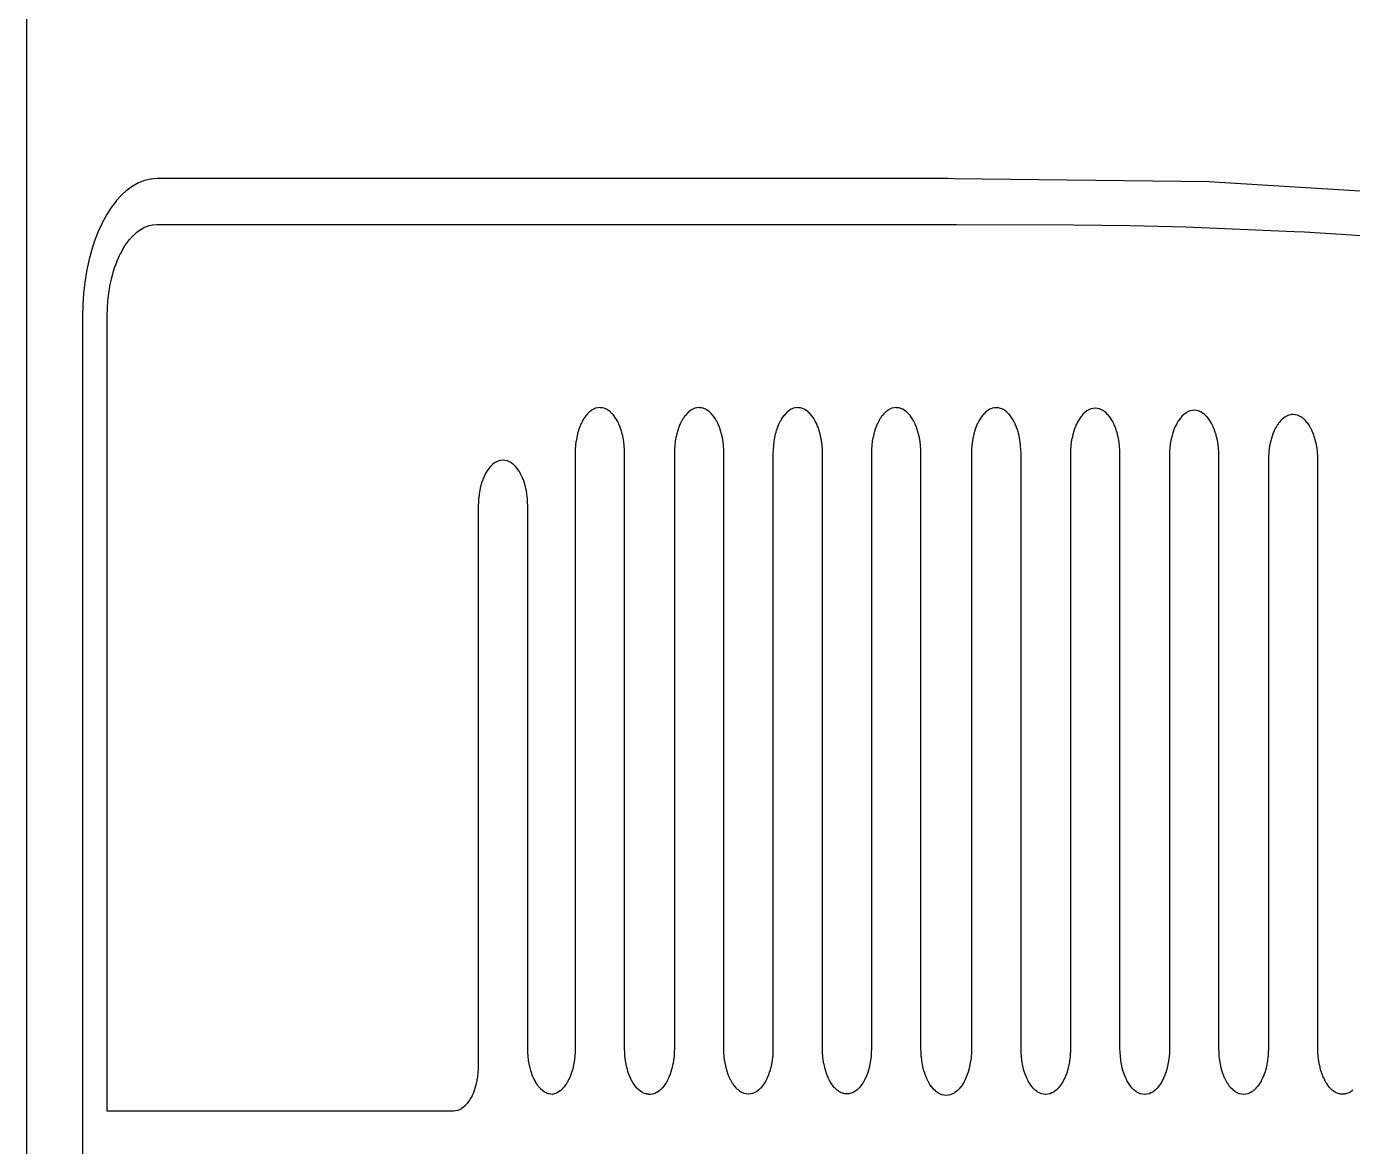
# Model space of a CAD drawing. Header units: millimetres. Extents: x -274 to 326, y -478 to 422.
# Drawn here: x -274 to -102, y 16.8 to 162.2 of the extents above; entities that cross this region are included whole.
import ezdxf

# ---------------------------------------------------------------- set-up
doc = ezdxf.new("R2010")
doc.units = ezdxf.units.MM
doc.layers.add('Default', color=7, linetype='Continuous')
doc.layers.add('Layer 01', color=12, linetype='Continuous', true_color=0xc80000)

msp = doc.modelspace()

# ---------------------------------------------------------------- linework, layer by layer
at = {"layer": 'Default'}
msp.add_lwpolyline([(-274, -478), (326, -478), (326, 422), (-274, 422)], close=True, dxfattribs=at)
at = {"layer": 'Layer 01'}
for points in [[(-93.21, 140.38), (-119.95, 142.02), (-120.56, 142.06), (-153.69, 142.45), (-154.46, 142.46), (-226.56, 142.46), (-228.22, 142.46), (-256.46, 142.46), (-257.11, 142.46), (-257.89, 142.4), (-257.91, 142.39), (-258.68, 142.22), (-258.7, 142.21), (-259.46, 141.92), (-259.48, 141.91), (-260.22, 141.5), (-260.24, 141.49), (-260.96, 140.97), (-260.98, 140.95), (-261.68, 140.32), (-261.69, 140.31), (-262.36, 139.57), (-262.38, 139.55), (-263.01, 138.71), (-263.03, 138.7), (-263.62, 137.76), (-263.63, 137.74), (-264.18, 136.72), (-264.2, 136.7), (-264.7, 135.6), (-264.71, 135.58), (-265.16, 134.4), (-265.17, 134.38), (-265.57, 133.14), (-265.58, 133.11), (-265.92, 131.82), (-265.93, 131.79), (-266.21, 130.44), (-266.22, 130.41), (-266.44, 129.03), (-266.45, 129), (-266.61, 127.59), (-266.61, 127.56), (-266.71, 126.13), (-266.71, 126.1), (-266.74, 124.66), (-266.74, 124.62), (-266.74, -84.54)], [(-101.9, 24.14), (-102.05, 24.02), (-102.06, 24.01), (-102.15, 23.94), (-102.3, 23.85), (-102.32, 23.84), (-102.42, 23.79), (-102.57, 23.72), (-102.58, 23.72), (-102.69, 23.68), (-102.83, 23.64), (-102.85, 23.63), (-102.97, 23.61), (-103.11, 23.59), (-103.12, 23.59), (-103.25, 23.59), (-103.38, 23.59), (-103.39, 23.59), (-103.53, 23.61), (-103.65, 23.63), (-103.67, 23.64), (-103.81, 23.68), (-103.92, 23.72), (-103.93, 23.72), (-104.08, 23.79), (-104.18, 23.84), (-104.2, 23.85), (-104.35, 23.94), (-104.44, 24.01), (-104.45, 24.02), (-104.6, 24.14), (-104.69, 24.22), (-104.7, 24.23), (-104.85, 24.38), (-104.93, 24.46), (-104.94, 24.48), (-105.09, 24.66), (-105.15, 24.74), (-105.16, 24.76), (-105.31, 24.97), (-105.36, 25.06), (-105.38, 25.08), (-105.52, 25.32), (-105.53, 25.35), (-105.57, 25.43), (-105.7, 25.71), (-105.71, 25.73), (-105.75, 25.81), (-105.87, 26.12), (-105.88, 26.14), (-105.91, 26.22), (-106.02, 26.55), (-106.03, 26.58), (-106.05, 26.65), (-106.15, 27.01), (-106.16, 27.04), (-106.17, 27.1), (-106.26, 27.49), (-106.27, 27.52), (-106.27, 27.57), (-106.34, 27.98), (-106.35, 28.01), (-106.35, 28.05), (-106.41, 28.49), (-106.41, 28.52), (-106.41, 28.54), (-106.44, 29), (-106.44, 29.03), (-106.44, 29.04), (-106.45, 29.52), (-106.45, 33.89), (-106.45, 105.9), (-106.47, 106.39), (-106.47, 106.42), (-106.5, 106.91), (-106.5, 106.93), (-106.56, 107.41), (-106.56, 107.44), (-106.64, 107.91), (-106.65, 107.94), (-106.75, 108.39), (-106.75, 108.41), (-106.88, 108.85), (-106.88, 108.87), (-107.03, 109.29), (-107.03, 109.31), (-107.19, 109.7), (-107.2, 109.72), (-107.38, 110.08), (-107.39, 110.11), (-107.59, 110.44), (-107.6, 110.46), (-107.81, 110.75), (-107.82, 110.77), (-108.05, 111.03), (-108.06, 111.05), (-108.29, 111.28), (-108.31, 111.29), (-108.55, 111.48), (-108.57, 111.49), (-108.82, 111.64), (-108.83, 111.64), (-109.09, 111.75), (-109.11, 111.76), (-109.37, 111.82), (-109.38, 111.82), (-109.65, 111.85), (-109.66, 111.85), (-109.93, 111.83), (-109.94, 111.82), (-110.21, 111.76), (-110.22, 111.76), (-110.48, 111.65), (-110.49, 111.64), (-110.75, 111.5), (-110.76, 111.49), (-111.01, 111.3), (-111.02, 111.29), (-111.25, 111.06), (-111.27, 111.05), (-111.49, 110.79), (-111.5, 110.77), (-111.71, 110.47), (-111.73, 110.46), (-111.92, 110.13), (-111.93, 110.11), (-112.11, 109.75), (-112.12, 109.72), (-112.28, 109.34), (-112.29, 109.31), (-112.43, 108.9), (-112.44, 108.87), (-112.57, 108.44), (-112.57, 108.41), (-112.67, 107.96), (-112.68, 107.94), (-112.76, 107.47), (-112.76, 107.44), (-112.82, 106.96), (-112.82, 106.93), (-112.86, 106.45), (-112.86, 106.42), (-112.87, 105.93), (-112.87, 105.9), (-112.87, 101.53), (-112.87, 29.52), (-112.87, 29.49), (-112.89, 29), (-112.89, 28.97), (-112.92, 28.49), (-112.93, 28.46), (-112.98, 27.98), (-112.99, 27.95), (-113.07, 27.49), (-113.07, 27.46), (-113.17, 27.01), (-113.18, 26.98), (-113.3, 26.55), (-113.31, 26.52), (-113.45, 26.11), (-113.46, 26.09), (-113.62, 25.7), (-113.63, 25.68), (-113.81, 25.32), (-113.82, 25.3), (-114.02, 24.97), (-114.03, 24.95), (-114.24, 24.65), (-114.26, 24.64), (-114.48, 24.37), (-114.49, 24.36), (-114.73, 24.13), (-114.74, 24.12), (-114.98, 23.93), (-115, 23.93), (-115.25, 23.78), (-115.27, 23.77), (-115.52, 23.67), (-115.54, 23.66), (-115.8, 23.6), (-115.82, 23.6), (-116.08, 23.58), (-116.1, 23.58), (-116.36, 23.6), (-116.38, 23.6), (-116.64, 23.67), (-116.65, 23.67), (-116.91, 23.78), (-116.93, 23.79), (-117.18, 23.93), (-117.19, 23.95), (-117.44, 24.13), (-117.45, 24.15), (-117.69, 24.37), (-117.7, 24.39), (-117.92, 24.65), (-117.94, 24.67), (-118.14, 24.97), (-118.16, 24.99), (-118.35, 25.32), (-118.36, 25.34), (-118.54, 25.7), (-118.55, 25.72), (-118.71, 26.11), (-118.72, 26.14), (-118.86, 26.55), (-118.87, 26.57), (-118.99, 27.01), (-119, 27.03), (-119.1, 27.49), (-119.1, 27.51), (-119.18, 27.98), (-119.18, 28.01), (-119.24, 28.49), (-119.24, 28.52), (-119.28, 29), (-119.28, 29.03), (-119.29, 29.52), (-119.29, 33.93), (-119.29, 106.45), (-119.3, 106.94), (-119.3, 106.97), (-119.34, 107.45), (-119.34, 107.48), (-119.4, 107.96), (-119.4, 107.99), (-119.48, 108.45), (-119.48, 108.48), (-119.59, 108.93), (-119.59, 108.96), (-119.71, 109.39), (-119.72, 109.42), (-119.86, 109.83), (-119.87, 109.86), (-120.03, 110.25), (-120.04, 110.27), (-120.22, 110.63), (-120.23, 110.65), (-120.43, 110.98), (-120.44, 111), (-120.65, 111.3), (-120.66, 111.32), (-120.88, 111.58), (-120.9, 111.6), (-121.13, 111.82), (-121.14, 111.84), (-121.39, 112.02), (-121.4, 112.03), (-121.65, 112.18), (-121.67, 112.19), (-121.93, 112.3), (-121.94, 112.3), (-122.2, 112.37), (-122.22, 112.37), (-122.48, 112.39), (-122.5, 112.39), (-122.76, 112.37), (-122.78, 112.37), (-123.04, 112.31), (-123.06, 112.3), (-123.32, 112.2), (-123.33, 112.19), (-123.58, 112.04), (-123.6, 112.03), (-123.84, 111.85), (-123.86, 111.84), (-124.09, 111.61), (-124.11, 111.6), (-124.33, 111.33), (-124.34, 111.32), (-124.55, 111.02), (-124.56, 111), (-124.76, 110.67), (-124.77, 110.65), (-124.95, 110.29), (-124.96, 110.27), (-125.12, 109.88), (-125.13, 109.86), (-125.27, 109.45), (-125.28, 109.42), (-125.4, 108.99), (-125.41, 108.96), (-125.51, 108.51), (-125.52, 108.48), (-125.6, 108.02), (-125.6, 107.99), (-125.66, 107.51), (-125.66, 107.48), (-125.7, 107), (-125.7, 106.97), (-125.71, 106.48), (-125.71, 106.45), (-125.71, 102.04), (-125.71, 29.52), (-125.71, 29.49), (-125.72, 29), (-125.72, 28.97), (-125.76, 28.49), (-125.76, 28.46), (-125.82, 27.98), (-125.82, 27.95), (-125.9, 27.49), (-125.91, 27.46), (-126.01, 27.01), (-126.02, 26.98), (-126.14, 26.55), (-126.15, 26.52), (-126.29, 26.11), (-126.3, 26.08), (-126.46, 25.7), (-126.47, 25.68), (-126.65, 25.31), (-126.66, 25.29), (-126.86, 24.96), (-126.87, 24.95), (-127.08, 24.65), (-127.09, 24.63), (-127.32, 24.37), (-127.33, 24.36), (-127.56, 24.13), (-127.58, 24.12), (-127.82, 23.93), (-127.84, 23.92), (-128.09, 23.78), (-128.11, 23.77), (-128.36, 23.66), (-128.38, 23.66), (-128.64, 23.6), (-128.66, 23.59), (-128.92, 23.57), (-128.94, 23.57), (-129.2, 23.6), (-129.22, 23.6), (-129.48, 23.66), (-129.49, 23.67), (-129.75, 23.78), (-129.77, 23.78), (-130.02, 23.93), (-130.03, 23.94), (-130.28, 24.13), (-130.29, 24.14), (-130.53, 24.37), (-130.54, 24.39), (-130.76, 24.65), (-130.77, 24.67), (-130.98, 24.96), (-131, 24.98), (-131.19, 25.31), (-131.2, 25.34), (-131.38, 25.7), (-131.39, 25.72), (-131.55, 26.11), (-131.56, 26.13), (-131.7, 26.55), (-131.71, 26.57), (-131.83, 27.01), (-131.84, 27.03), (-131.94, 27.49), (-131.94, 27.51), (-132.02, 27.98), (-132.03, 28.01), (-132.08, 28.49), (-132.08, 28.52), (-132.12, 29), (-132.12, 29.03), (-132.13, 29.52), (-132.13, 33.94), (-132.13, 106.71), (-132.14, 107.2), (-132.14, 107.23), (-132.18, 107.72), (-132.18, 107.75), (-132.24, 108.22), (-132.24, 108.25), (-132.32, 108.72), (-132.32, 108.75), (-132.43, 109.2), (-132.43, 109.23), (-132.55, 109.66), (-132.56, 109.69), (-132.7, 110.1), (-132.71, 110.12), (-132.87, 110.51), (-132.88, 110.54), (-133.06, 110.9), (-133.07, 110.92), (-133.27, 111.25), (-133.28, 111.27), (-133.49, 111.57), (-133.5, 111.58), (-133.72, 111.85), (-133.74, 111.86), (-133.97, 112.09), (-133.98, 112.1), (-134.23, 112.29), (-134.24, 112.3), (-134.5, 112.45), (-134.51, 112.46), (-134.77, 112.56), (-134.78, 112.57), (-135.05, 112.63), (-135.06, 112.64), (-135.33, 112.66), (-135.34, 112.66), (-135.6, 112.64), (-135.62, 112.64), (-135.88, 112.57), (-135.9, 112.57), (-136.16, 112.46), (-136.17, 112.46), (-136.42, 112.31), (-136.44, 112.3), (-136.68, 112.11), (-136.7, 112.1), (-136.93, 111.88), (-136.95, 111.86), (-137.17, 111.6), (-137.18, 111.58), (-137.39, 111.29), (-137.4, 111.27), (-137.6, 110.94), (-137.61, 110.92), (-137.79, 110.56), (-137.8, 110.54), (-137.96, 110.15), (-137.97, 110.12), (-138.11, 109.71), (-138.12, 109.69), (-138.24, 109.25), (-138.25, 109.23), (-138.35, 108.77), (-138.36, 108.75), (-138.44, 108.28), (-138.44, 108.25), (-138.5, 107.78), (-138.5, 107.75), (-138.54, 107.26), (-138.54, 107.23), (-138.55, 106.74), (-138.55, 106.71), (-138.55, 102.29), (-138.55, 29.52), (-138.55, 29.49), (-138.56, 29), (-138.57, 28.97), (-138.6, 28.49), (-138.6, 28.46), (-138.66, 27.98), (-138.67, 27.95), (-138.74, 27.49), (-138.75, 27.46), (-138.85, 27.01), (-138.86, 26.98), (-138.98, 26.55), (-138.99, 26.52), (-139.13, 26.11), (-139.14, 26.09), (-139.3, 25.7), (-139.31, 25.68), (-139.49, 25.31), (-139.5, 25.29), (-139.7, 24.96), (-139.71, 24.95), (-139.92, 24.65), (-139.93, 24.63), (-140.16, 24.37), (-140.17, 24.36), (-140.4, 24.13), (-140.42, 24.12), (-140.66, 23.93), (-140.68, 23.92), (-140.93, 23.78), (-140.95, 23.77), (-141.2, 23.66), (-141.22, 23.66), (-141.48, 23.6), (-141.5, 23.6), (-141.76, 23.57), (-141.78, 23.58), (-142.04, 23.6), (-142.06, 23.6), (-142.32, 23.66), (-142.33, 23.67), (-142.59, 23.78), (-142.61, 23.79), (-142.86, 23.93), (-142.87, 23.94), (-143.12, 24.13), (-143.13, 24.14), (-143.37, 24.37), (-143.38, 24.39), (-143.6, 24.65), (-143.62, 24.67), (-143.82, 24.96), (-143.84, 24.98), (-144.03, 25.31), (-144.04, 25.34), (-144.22, 25.7), (-144.23, 25.72), (-144.39, 26.11), (-144.4, 26.13), (-144.54, 26.55), (-144.55, 26.57), (-144.67, 27.01), (-144.68, 27.03), (-144.78, 27.49), (-144.78, 27.51), (-144.86, 27.98), (-144.87, 28.01), (-144.92, 28.49), (-144.92, 28.52), (-144.96, 29), (-144.96, 29.03), (-144.97, 29.52), (-144.97, 33.95), (-144.97, 106.79), (-144.98, 107.28), (-144.98, 107.31), (-145.02, 107.79), (-145.02, 107.82), (-145.08, 108.3), (-145.08, 108.33), (-145.16, 108.79), (-145.16, 108.82), (-145.27, 109.27), (-145.27, 109.3), (-145.39, 109.73), (-145.4, 109.76), (-145.54, 110.17), (-145.55, 110.2), (-145.71, 110.59), (-145.72, 110.61), (-145.9, 110.97), (-145.91, 110.99), (-146.11, 111.32), (-146.12, 111.34), (-146.33, 111.64), (-146.34, 111.66), (-146.56, 111.92), (-146.58, 111.94), (-146.81, 112.16), (-146.82, 112.18), (-147.07, 112.36), (-147.08, 112.37), (-147.33, 112.52), (-147.35, 112.53), (-147.61, 112.64), (-147.62, 112.64), (-147.89, 112.71), (-147.9, 112.71), (-148.16, 112.73), (-148.18, 112.73), (-148.44, 112.71), (-148.46, 112.71), (-148.72, 112.65), (-148.74, 112.64), (-149, 112.54), (-149.01, 112.53), (-149.26, 112.38), (-149.28, 112.37), (-149.52, 112.19), (-149.54, 112.18), (-149.77, 111.95), (-149.79, 111.94), (-150.01, 111.67), (-150.02, 111.66), (-150.23, 111.36), (-150.24, 111.34), (-150.44, 111.01), (-150.45, 110.99), (-150.63, 110.63), (-150.64, 110.61), (-150.8, 110.22), (-150.81, 110.2), (-150.95, 109.79), (-150.96, 109.76), (-151.08, 109.33), (-151.09, 109.3), (-151.19, 108.85), (-151.2, 108.82), (-151.28, 108.36), (-151.28, 108.33), (-151.34, 107.85), (-151.34, 107.82), (-151.38, 107.34), (-151.38, 107.31), (-151.39, 106.82), (-151.39, 106.79), (-151.39, 102.36), (-151.39, 29.52), (-151.39, 29.49), (-151.4, 28.99), (-151.41, 28.96), (-151.44, 28.46), (-151.44, 28.43), (-151.5, 27.95), (-151.51, 27.92), (-151.59, 27.44), (-151.59, 27.41), (-151.7, 26.95), (-151.71, 26.92), (-151.83, 26.48), (-151.84, 26.45), (-151.98, 26.03), (-151.99, 26.01), (-152.16, 25.61), (-152.17, 25.59), (-152.35, 25.22), (-152.36, 25.2), (-152.56, 24.86), (-152.58, 24.84), (-152.79, 24.54), (-152.8, 24.52), (-153.03, 24.26), (-153.05, 24.24), (-153.29, 24.01), (-153.3, 24), (-153.55, 23.81), (-153.57, 23.8), (-153.82, 23.65), (-153.84, 23.64), (-154.1, 23.53), (-154.12, 23.53), (-154.39, 23.46), (-154.4, 23.46), (-154.67, 23.44), (-154.69, 23.44), (-154.96, 23.46), (-154.97, 23.47), (-155.24, 23.53), (-155.26, 23.54), (-155.52, 23.65), (-155.54, 23.66), (-155.8, 23.81), (-155.81, 23.82), (-156.06, 24.01), (-156.07, 24.02), (-156.31, 24.26), (-156.33, 24.27), (-156.56, 24.54), (-156.57, 24.56), (-156.78, 24.86), (-156.79, 24.88), (-156.99, 25.22), (-157, 25.24), (-157.19, 25.61), (-157.2, 25.64), (-157.36, 26.03), (-157.37, 26.06), (-157.51, 26.48), (-157.52, 26.51), (-157.65, 26.95), (-157.65, 26.98), (-157.76, 27.44), (-157.76, 27.47), (-157.84, 27.95), (-157.85, 27.98), (-157.9, 28.46), (-157.91, 28.49), (-157.94, 28.99), (-157.94, 29.02), (-157.95, 29.52), (-157.95, 33.95), (-157.95, 106.79), (-157.97, 107.28), (-157.97, 107.31), (-158, 107.79), (-158, 107.82), (-158.06, 108.3), (-158.06, 108.33), (-158.14, 108.8), (-158.15, 108.82), (-158.25, 109.28), (-158.26, 109.3), (-158.38, 109.74), (-158.38, 109.76), (-158.53, 110.18), (-158.53, 110.2), (-158.7, 110.59), (-158.71, 110.61), (-158.88, 110.97), (-158.89, 110.99), (-159.09, 111.32), (-159.1, 111.34), (-159.31, 111.64), (-159.32, 111.66), (-159.55, 111.92), (-159.56, 111.94), (-159.79, 112.16), (-159.81, 112.18), (-160.05, 112.37), (-160.07, 112.38), (-160.32, 112.52), (-160.33, 112.53), (-160.59, 112.64), (-160.61, 112.65), (-160.87, 112.71), (-160.88, 112.71), (-161.15, 112.73), (-161.16, 112.74), (-161.43, 112.71), (-161.44, 112.71), (-161.71, 112.65), (-161.72, 112.65), (-161.98, 112.54), (-162, 112.53), (-162.25, 112.39), (-162.26, 112.38), (-162.51, 112.19), (-162.52, 112.18), (-162.75, 111.95), (-162.77, 111.94), (-162.99, 111.68), (-163.01, 111.66), (-163.21, 111.36), (-163.23, 111.34), (-163.42, 111.01), (-163.43, 110.99), (-163.61, 110.63), (-163.62, 110.61), (-163.78, 110.22), (-163.79, 110.2), (-163.94, 109.79), (-163.94, 109.76), (-164.07, 109.33), (-164.07, 109.3), (-164.17, 108.85), (-164.18, 108.82), (-164.26, 108.36), (-164.26, 108.33), (-164.32, 107.85), (-164.33, 107.82), (-164.36, 107.34), (-164.36, 107.31), (-164.37, 106.82), (-164.37, 106.79), (-164.37, 102.36), (-164.37, 29.52), (-164.37, 29.49), (-164.39, 29.01), (-164.39, 28.98), (-164.42, 28.5), (-164.43, 28.47), (-164.48, 28), (-164.49, 27.97), (-164.57, 27.51), (-164.57, 27.48), (-164.67, 27.03), (-164.68, 27.01), (-164.8, 26.58), (-164.81, 26.55), (-164.95, 26.14), (-164.96, 26.12), (-165.12, 25.74), (-165.13, 25.72), (-165.3, 25.36), (-165.32, 25.34), (-165.51, 25.01), (-165.52, 25), (-165.73, 24.7), (-165.74, 24.68), (-165.96, 24.42), (-165.98, 24.41), (-166.21, 24.19), (-166.22, 24.18), (-166.46, 23.99), (-166.48, 23.98), (-166.73, 23.84), (-166.74, 23.83), (-167, 23.73), (-167.01, 23.72), (-167.27, 23.66), (-167.29, 23.66), (-167.55, 23.64), (-167.57, 23.64), (-167.83, 23.66), (-167.84, 23.66), (-168.1, 23.73), (-168.12, 23.73), (-168.37, 23.84), (-168.39, 23.85), (-168.64, 23.99), (-168.65, 24), (-168.89, 24.19), (-168.91, 24.2), (-169.14, 24.42), (-169.15, 24.44), (-169.37, 24.7), (-169.38, 24.72), (-169.59, 25.01), (-169.6, 25.03), (-169.8, 25.36), (-169.81, 25.38), (-169.98, 25.74), (-169.99, 25.76), (-170.15, 26.14), (-170.16, 26.17), (-170.3, 26.58), (-170.31, 26.6), (-170.43, 27.03), (-170.43, 27.06), (-170.53, 27.51), (-170.54, 27.53), (-170.62, 28), (-170.62, 28.02), (-170.68, 28.5), (-170.68, 28.53), (-170.71, 29.01), (-170.71, 29.04), (-170.73, 29.52), (-170.73, 33.95), (-170.73, 106.79), (-170.74, 107.28), (-170.74, 107.31), (-170.77, 107.79), (-170.77, 107.82), (-170.83, 108.3), (-170.84, 108.33), (-170.91, 108.8), (-170.92, 108.82), (-171.02, 109.28), (-171.03, 109.3), (-171.15, 109.74), (-171.16, 109.76), (-171.3, 110.18), (-171.31, 110.2), (-171.47, 110.59), (-171.48, 110.61), (-171.66, 110.97), (-171.67, 110.99), (-171.86, 111.32), (-171.87, 111.34), (-172.08, 111.64), (-172.09, 111.66), (-172.32, 111.92), (-172.33, 111.94), (-172.57, 112.16), (-172.58, 112.18), (-172.82, 112.37), (-172.84, 112.38), (-173.09, 112.52), (-173.11, 112.53), (-173.36, 112.64), (-173.38, 112.65), (-173.64, 112.71), (-173.66, 112.71), (-173.92, 112.73), (-173.94, 112.74), (-174.2, 112.71), (-174.22, 112.71), (-174.48, 112.65), (-174.49, 112.65), (-174.75, 112.54), (-174.77, 112.53), (-175.02, 112.39), (-175.03, 112.38), (-175.28, 112.19), (-175.29, 112.18), (-175.53, 111.95), (-175.54, 111.94), (-175.76, 111.68), (-175.78, 111.66), (-175.99, 111.36), (-176, 111.34), (-176.19, 111.01), (-176.21, 110.99), (-176.38, 110.63), (-176.39, 110.61), (-176.56, 110.22), (-176.57, 110.2), (-176.71, 109.79), (-176.72, 109.76), (-176.84, 109.33), (-176.85, 109.3), (-176.95, 108.85), (-176.95, 108.82), (-177.03, 108.36), (-177.04, 108.33), (-177.09, 107.85), (-177.1, 107.82), (-177.13, 107.34), (-177.13, 107.31), (-177.15, 106.82), (-177.15, 106.79), (-177.15, 102.36), (-177.15, 29.52), (-177.15, 29.49), (-177.16, 29), (-177.16, 28.97), (-177.19, 28.49), (-177.2, 28.46), (-177.25, 27.99), (-177.26, 27.96), (-177.34, 27.5), (-177.34, 27.47), (-177.44, 27.02), (-177.45, 27), (-177.57, 26.57), (-177.58, 26.54), (-177.72, 26.13), (-177.73, 26.11), (-177.89, 25.72), (-177.9, 25.7), (-178.08, 25.34), (-178.09, 25.32), (-178.28, 24.99), (-178.3, 24.98), (-178.51, 24.68), (-178.52, 24.67), (-178.74, 24.4), (-178.75, 24.39), (-178.99, 24.17), (-179, 24.16), (-179.24, 23.97), (-179.26, 23.96), (-179.51, 23.81), (-179.52, 23.81), (-179.78, 23.7), (-179.8, 23.7), (-180.06, 23.64), (-180.07, 23.63), (-180.33, 23.61), (-180.35, 23.61), (-180.61, 23.64), (-180.63, 23.64), (-180.89, 23.7), (-180.9, 23.71), (-181.16, 23.81), (-181.18, 23.82), (-181.43, 23.97), (-181.44, 23.98), (-181.68, 24.17), (-181.7, 24.18), (-181.93, 24.4), (-181.94, 24.42), (-182.16, 24.68), (-182.18, 24.7), (-182.38, 24.99), (-182.4, 25.01), (-182.59, 25.34), (-182.6, 25.36), (-182.78, 25.72), (-182.79, 25.75), (-182.95, 26.13), (-182.96, 26.16), (-183.1, 26.57), (-183.1, 26.59), (-183.22, 27.02), (-183.23, 27.05), (-183.33, 27.5), (-183.34, 27.53), (-183.41, 27.99), (-183.42, 28.02), (-183.48, 28.49), (-183.48, 28.52), (-183.51, 29), (-183.51, 29.03), (-183.52, 29.52), (-183.52, 33.95), (-183.52, 106.79), (-183.54, 107.28), (-183.54, 107.31), (-183.57, 107.79), (-183.57, 107.82), (-183.63, 108.3), (-183.63, 108.33), (-183.71, 108.8), (-183.72, 108.82), (-183.82, 109.28), (-183.82, 109.3), (-183.95, 109.74), (-183.95, 109.76), (-184.1, 110.18), (-184.1, 110.2), (-184.26, 110.59), (-184.27, 110.61), (-184.45, 110.97), (-184.46, 110.99), (-184.66, 111.32), (-184.67, 111.34), (-184.88, 111.64), (-184.89, 111.66), (-185.11, 111.92), (-185.13, 111.94), (-185.36, 112.16), (-185.38, 112.18), (-185.62, 112.37), (-185.64, 112.38), (-185.89, 112.52), (-185.9, 112.53), (-186.16, 112.64), (-186.18, 112.65), (-186.44, 112.71), (-186.45, 112.71), (-186.72, 112.73), (-186.73, 112.74), (-187, 112.71), (-187.01, 112.71), (-187.27, 112.65), (-187.29, 112.65), (-187.55, 112.54), (-187.56, 112.53), (-187.82, 112.39), (-187.83, 112.38), (-188.07, 112.19), (-188.09, 112.18), (-188.32, 111.95), (-188.34, 111.94), (-188.56, 111.68), (-188.57, 111.66), (-188.78, 111.36), (-188.8, 111.34), (-188.99, 111.01), (-189, 110.99), (-189.18, 110.63), (-189.19, 110.61), (-189.35, 110.22), (-189.36, 110.2), (-189.5, 109.79), (-189.51, 109.76), (-189.63, 109.33), (-189.64, 109.3), (-189.74, 108.85), (-189.75, 108.82), (-189.83, 108.36), (-189.83, 108.33), (-189.89, 107.85), (-189.89, 107.82), (-189.93, 107.34), (-189.93, 107.31), (-189.94, 106.82), (-189.94, 106.79), (-189.94, 102.36), (-189.94, 29.52), (-189.95, 29.1), (-189.95, 29.07), (-189.95, 29.01), (-189.98, 28.59), (-189.99, 28.56), (-189.99, 28.51), (-190.04, 28.08), (-190.04, 28.06), (-190.05, 28.02), (-190.12, 27.59), (-190.12, 27.57), (-190.13, 27.54), (-190.22, 27.12), (-190.22, 27.09), (-190.23, 27.07), (-190.34, 26.66), (-190.35, 26.63), (-190.35, 26.62), (-190.48, 26.22), (-190.49, 26.19), (-190.65, 25.81), (-190.66, 25.78), (-190.83, 25.42), (-190.84, 25.4), (-191.02, 25.07), (-191.03, 25.05), (-191.05, 25.04), (-191.05, 25.03), (-191.25, 24.74), (-191.26, 24.72), (-191.27, 24.71), (-191.47, 24.45), (-191.49, 24.44), (-191.5, 24.42), (-191.71, 24.21), (-191.72, 24.2), (-191.74, 24.18), (-191.96, 24), (-191.97, 23.99), (-192, 23.97), (-192.22, 23.83), (-192.23, 23.83), (-192.26, 23.81), (-192.48, 23.71), (-192.5, 23.7), (-192.53, 23.69), (-192.75, 23.62), (-192.76, 23.62), (-192.8, 23.61), (-193.02, 23.58), (-193.04, 23.58), (-193.08, 23.58), (-193.29, 23.58), (-193.31, 23.58), (-193.35, 23.59), (-193.57, 23.62), (-193.58, 23.63), (-193.63, 23.64), (-193.83, 23.71), (-194.04, 23.8), (-194.06, 23.81), (-194.1, 23.83), (-194.31, 23.96), (-194.32, 23.97), (-194.36, 24), (-194.56, 24.16), (-194.58, 24.17), (-194.61, 24.2), (-194.81, 24.4), (-194.82, 24.41), (-194.85, 24.44), (-195.04, 24.68), (-195.05, 24.69), (-195.08, 24.72), (-195.26, 24.99), (-195.27, 25.01), (-195.29, 25.04), (-195.46, 25.34), (-195.47, 25.36), (-195.49, 25.39), (-195.65, 25.71), (-195.66, 25.74), (-195.67, 25.77), (-195.82, 26.12), (-195.83, 26.14), (-195.84, 26.17), (-195.97, 26.55), (-195.98, 26.58), (-195.98, 26.61), (-196.09, 27.01), (-196.1, 27.03), (-196.11, 27.06), (-196.2, 27.48), (-196.21, 27.51), (-196.21, 27.53), (-196.29, 27.97), (-196.29, 28), (-196.29, 28.01), (-196.35, 28.48), (-196.35, 28.51), (-196.38, 28.98), (-196.38, 29.01), (-196.4, 29.49), (-196.4, 29.52), (-196.4, 33.95), (-196.4, 106.79), (-196.41, 107.28), (-196.41, 107.31), (-196.44, 107.79), (-196.45, 107.82), (-196.5, 108.3), (-196.51, 108.33), (-196.59, 108.8), (-196.59, 108.82), (-196.69, 109.28), (-196.7, 109.3), (-196.82, 109.74), (-196.83, 109.76), (-196.97, 110.18), (-196.98, 110.2), (-197.14, 110.59), (-197.15, 110.61), (-197.33, 110.97), (-197.34, 110.99), (-197.53, 111.32), (-197.54, 111.34), (-197.75, 111.64), (-197.77, 111.66), (-197.99, 111.92), (-198, 111.94), (-198.24, 112.16), (-198.25, 112.18), (-198.49, 112.37), (-198.51, 112.38), (-198.76, 112.52), (-198.78, 112.53), (-199.03, 112.64), (-199.05, 112.65), (-199.31, 112.71), (-199.33, 112.71), (-199.59, 112.73), (-199.61, 112.74), (-199.87, 112.71), (-199.89, 112.71), (-200.15, 112.65), (-200.16, 112.65), (-200.42, 112.54), (-200.44, 112.53), (-200.69, 112.39), (-200.7, 112.38), (-200.95, 112.19), (-200.96, 112.18), (-201.2, 111.95), (-201.21, 111.94), (-201.43, 111.68), (-201.45, 111.66), (-201.66, 111.36), (-201.67, 111.34), (-201.86, 111.01), (-201.88, 110.99), (-202.05, 110.63), (-202.07, 110.61), (-202.23, 110.22), (-202.24, 110.2), (-202.38, 109.79), (-202.39, 109.76), (-202.51, 109.33), (-202.52, 109.3), (-202.62, 108.85), (-202.62, 108.82), (-202.7, 108.36), (-202.71, 108.33), (-202.76, 107.85), (-202.77, 107.82), (-202.8, 107.34), (-202.8, 107.31), (-202.82, 106.82), (-202.82, 106.79), (-202.82, 102.36), (-202.82, 29.52), (-202.82, 29.12), (-202.82, 29.09), (-202.83, 29.03), (-202.85, 28.62), (-202.85, 28.59), (-202.86, 28.54), (-202.9, 28.13), (-202.91, 28.11), (-202.91, 28.06), (-202.98, 27.65), (-202.98, 27.63), (-202.99, 27.59), (-203.07, 27.19), (-203.07, 27.16), (-203.08, 27.13), (-203.18, 26.74), (-203.19, 26.71), (-203.2, 26.68), (-203.32, 26.3), (-203.33, 26.28), (-203.47, 25.9), (-203.48, 25.87), (-203.65, 25.51), (-203.66, 25.49), (-203.83, 25.16), (-203.84, 25.14), (-204.04, 24.83), (-204.05, 24.81), (-204.26, 24.54), (-204.27, 24.52), (-204.49, 24.28), (-204.5, 24.27), (-204.73, 24.06), (-204.74, 24.05), (-204.96, 23.89), (-204.98, 23.88), (-204.99, 23.87), (-205.01, 23.86), (-205.23, 23.74), (-205.25, 23.73), (-205.27, 23.72), (-205.49, 23.64), (-205.51, 23.63), (-205.53, 23.63), (-205.76, 23.57), (-205.98, 23.59), (-205.99, 23.59), (-206.03, 23.6), (-206.24, 23.64), (-206.26, 23.65), (-206.31, 23.66), (-206.51, 23.74), (-206.52, 23.75), (-206.59, 23.78), (-206.76, 23.88), (-206.78, 23.89), (-206.85, 23.93), (-207.01, 24.05), (-207.03, 24.06), (-207.11, 24.13), (-207.26, 24.26), (-207.27, 24.28), (-207.36, 24.37), (-207.49, 24.51), (-207.5, 24.53), (-207.6, 24.65), (-207.71, 24.8), (-207.72, 24.82), (-207.82, 24.97), (-207.91, 25.12), (-207.92, 25.14), (-208.02, 25.32), (-208.1, 25.46), (-208.11, 25.49), (-208.21, 25.7), (-208.28, 25.84), (-208.29, 25.86), (-208.38, 26.11), (-208.43, 26.24), (-208.44, 26.27), (-208.53, 26.55), (-208.57, 26.67), (-208.58, 26.69), (-208.66, 27.01), (-208.67, 27.03), (-208.7, 27.14), (-208.77, 27.49), (-208.78, 27.51), (-208.79, 27.6), (-208.86, 27.98), (-208.86, 28.01), (-208.87, 28.08), (-208.92, 28.49), (-208.92, 28.52), (-208.92, 28.56), (-208.95, 29), (-208.95, 29.03), (-208.95, 29.05), (-208.96, 29.52), (-208.96, 33.55), (-208.96, 99.97), (-208.98, 100.45), (-208.98, 100.48), (-209.01, 100.97), (-209.01, 101), (-209.07, 101.48), (-209.07, 101.5), (-209.15, 101.97), (-209.16, 102), (-209.26, 102.45), (-209.27, 102.48), (-209.39, 102.91), (-209.4, 102.94), (-209.54, 103.35), (-209.55, 103.38), (-209.71, 103.76), (-209.72, 103.79), (-209.89, 104.15), (-209.91, 104.17), (-210.1, 104.5), (-210.11, 104.52), (-210.32, 104.82), (-210.33, 104.84), (-210.56, 105.1), (-210.57, 105.11), (-210.8, 105.34), (-210.82, 105.35), (-211.06, 105.54), (-211.08, 105.55), (-211.33, 105.7), (-211.34, 105.71), (-211.6, 105.81), (-211.62, 105.82), (-211.88, 105.88), (-211.9, 105.89), (-212.16, 105.91), (-212.17, 105.91), (-212.44, 105.89), (-212.45, 105.89), (-212.72, 105.82), (-212.73, 105.82), (-212.99, 105.71), (-213.01, 105.71), (-213.26, 105.56), (-213.27, 105.55), (-213.52, 105.36), (-213.53, 105.35), (-213.77, 105.13), (-213.78, 105.11), (-214, 104.85), (-214.02, 104.84), (-214.23, 104.54), (-214.24, 104.52), (-214.43, 104.19), (-214.44, 104.17), (-214.62, 103.81), (-214.63, 103.79), (-214.79, 103.4), (-214.8, 103.38), (-214.95, 102.96), (-214.95, 102.94), (-215.08, 102.5), (-215.08, 102.48), (-215.18, 102.03), (-215.19, 102), (-215.27, 101.53), (-215.28, 101.5), (-215.33, 101.03), (-215.34, 101), (-215.37, 100.51), (-215.37, 100.48), (-215.38, 100), (-215.38, 99.97), (-215.38, 96.1), (-215.38, 27.35), (-215.39, 27.33), (-215.4, 26.86), (-215.4, 26.84), (-215.43, 26.38), (-215.43, 26.35), (-215.48, 25.9), (-215.49, 25.87), (-215.56, 25.42), (-215.56, 25.4), (-215.65, 24.97), (-215.66, 24.94), (-215.77, 24.53), (-215.78, 24.5), (-215.91, 24.1), (-215.92, 24.08), (-216.06, 23.7), (-216.07, 23.68), (-216.23, 23.33), (-216.24, 23.31), (-216.42, 22.98), (-216.43, 22.96), (-216.62, 22.66), (-216.64, 22.65), (-216.84, 22.38), (-216.85, 22.36), (-217.07, 22.13), (-217.08, 22.11), (-217.3, 21.91), (-217.32, 21.9), (-217.55, 21.73), (-217.57, 21.72), (-217.81, 21.59), (-217.82, 21.59), (-218.07, 21.49), (-218.08, 21.49), (-218.33, 21.43), (-218.34, 21.43), (-218.59, 21.41), (-221.17, 21.41), (-263.53, 21.41), (-263.53, 119), (-263.53, 124.62), (-263.53, 124.67), (-263.51, 125.61), (-263.51, 125.65), (-263.44, 126.58), (-263.44, 126.63), (-263.33, 127.54), (-263.33, 127.59), (-263.18, 128.48), (-263.17, 128.53), (-262.99, 129.4), (-262.98, 129.44), (-262.76, 130.28), (-262.74, 130.32), (-262.49, 131.13), (-262.47, 131.16), (-262.18, 131.93), (-262.16, 131.96), (-261.83, 132.68), (-261.82, 132.71), (-261.46, 133.37), (-261.44, 133.4), (-261.05, 134), (-261.03, 134.03), (-260.62, 134.58), (-260.6, 134.6), (-260.17, 135.08), (-260.14, 135.1), (-259.69, 135.51), (-259.67, 135.53), (-259.2, 135.87), (-259.17, 135.88), (-258.69, 136.15), (-258.66, 136.16), (-258.17, 136.35), (-258.14, 136.36), (-257.64, 136.47), (-257.62, 136.47), (-257.11, 136.51), (-255.76, 136.51), (-228.22, 136.51), (-209.08, 136.51), (-206.72, 136.51), (-188.64, 136.51), (-171.61, 136.51), (-155.55, 136.51), (-153.34, 136.5), (-138.14, 136.46), (-130.81, 136.37), (-123.59, 136.2), (-109.53, 135.61), (-108.18, 135.55), (-102.11, 135.16), (-94.55, 134.55)]]:
    msp.add_lwpolyline(points, dxfattribs=at)

doc.saveas('drawing.dxf')
